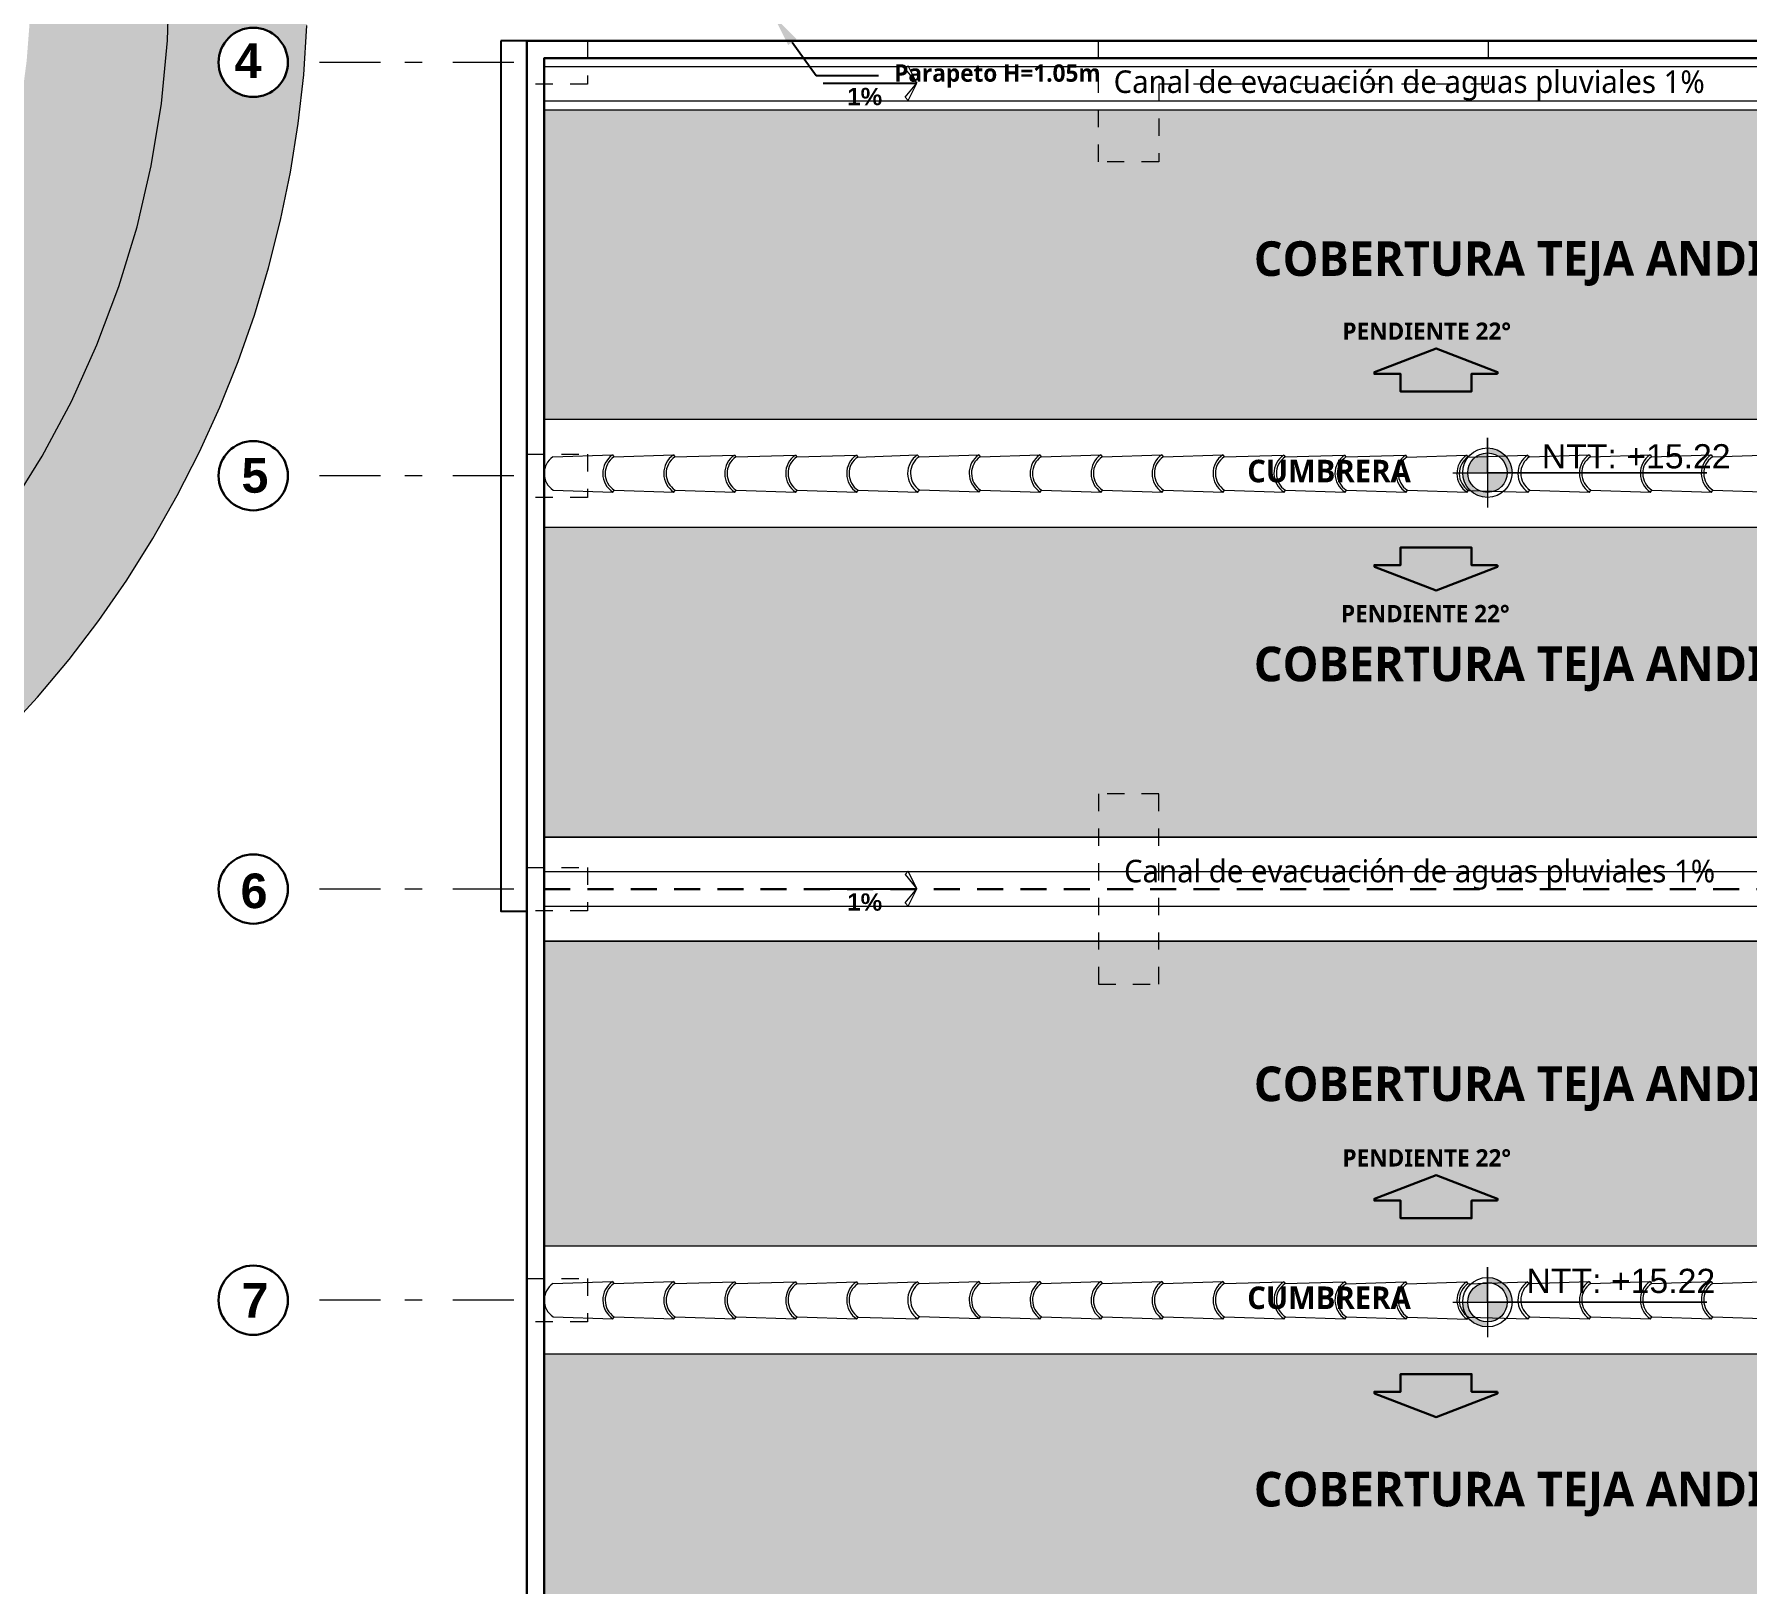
# Model space of a CAD drawing. Header units: metres. Extents: x 27 to 147, y -173 to 8.
# Drawn here: x 114.3 to 124.18, y -112.25 to -103.3 of the extents above; entities that cross this region are included whole.
import ezdxf
from ezdxf import colors
from ezdxf.entities.mleader import LeaderData, LeaderLine
from ezdxf.math import Vec2, Vec3

# ---------------------------------------------------------------- set-up
doc = ezdxf.new("R2010")
doc.units = ezdxf.units.M
for name, pattern in [('DASHED2', [0.375, 0.25, -0.125]), ('Dot & Dashed', [0.670277762413025, 0.352777767181396, -0.176388883590699, 0, -0.14111111164093]), ('HIDDEN2', [0.1875, 0.125, -0.0625]), ('Rayas', [282.22222328186047, 141.11111164093, -141.1111116409305])]:
    doc.linetypes.add(name, pattern=pattern)
for name, color, linetype, lineweight in [('2D Drafting - General_Pen_No__46', 7, 'Continuous', 25), ('canal de evacuacion', 1, 'Continuous', 20), ('Cotas varias El', 253, 'Continuous', 13), ('Estructura CAJON', 7, 'Continuous', 25), ('grafo 2', 31, 'Continuous', 20), ('GRAFO 3', 22, 'Continuous', 30), ('GRAFO 4', 7, 'Continuous', 30), ('GRAFO01', 7, 'Continuous', 0), ('Interior - Furniture _Pen_No__75', 7, 'Continuous', 20), ('letras sr', 7, 'Continuous', 5), ('linea0016', 144, 'HIDDEN2', 9), ('Lineas Referencia', 73, 'Continuous', 13), ('PROYECCION LOSA', 7, 'Rayas', 5), ('TEJAS ANDINA', 253, 'Continuous', 0), ('TEXTO 100', 7, 'Continuous', 20), ('TEXTOS-SUBTITULO', 7, 'Continuous', 30)]:
    doc.layers.add(name, color=color, linetype=linetype, lineweight=lineweight)
for name, color, linetype, lineweight, true_color in [('IFC Layer.Modelo IFC_Pen_No__4', 7, 'Continuous', 20, 0x029e21), ('Interior - Furniture _Pen_No__3', 7, 'Continuous', 18, 0xff6600), ('Mobiliario', 7, 'Continuous', 0, 0x7f7f7f)]:
    doc.layers.add(name, color=color, linetype=linetype, lineweight=lineweight, true_color=true_color)
doc.styles.add('GENERATED_STYLE_1', font='arialbd.ttf')
doc.styles.add('GENERATED_STYLE_2', font='arial.ttf')
doc.styles.add('JOS', font='arial.ttf', dxfattribs={"height": 1})
doc.styles.get("Standard").update_dxf_attribs({"font": 'arial.ttf'})
doc.styles.add('TURBO_BASS', font='swisseb.ttf')

# ---------------------------------------------------------------- blocks, each defined once
blk = doc.blocks.new('A$C295C7585')
at = {"layer": 'Mobiliario', "lineweight": 15}
for p, q in [((1.374978025502969, 3.076203088460716), (1.513853283491699, 3.40416242087349)), ((1.513853283491699, 3.40416242087349), (1.527648820229842, 3.406546360073889)), ((1.556330874160267, 2.995064099900674), (1.716417933508637, 3.313533070731637)), ((1.716417933508637, 3.313533070731637), (1.70900166888714, 3.325407371513847)), ((1.222307230775641, 2.745859816847769), (1.36118248876528, 3.073819149260316)), ((1.36118248876528, 3.073819149260316), (1.374978025502969, 3.076203088460716)), ((1.403660079433394, 2.6647208282875), (1.563747138781764, 2.983189799118463)), ((1.563747138781764, 2.983189799118463), (1.556330874160267, 2.995064099900674)), ((1.069636436049223, 2.415516545234141), (1.208511694038407, 2.743475877646915)), ((1.208511694038407, 2.743475877646915), (1.222307230776096, 2.745859816847542)), ((1.411076344054891, 2.652846527505289), (1.403660079433394, 2.6647208282875)), ((1.250989284706975, 2.334377556673871), (1.411076344054891, 2.652846527505289)), ((0.9169656413223493, 2.085173273620967), (1.055840899311079, 2.413132606033741)), ((1.055840899311079, 2.413132606033741), (1.069636436048768, 2.415516545234595)), ((1.098318489980102, 2.004034285060698), (1.258405549328472, 2.322503255891888)), ((1.258405549328472, 2.322503255891888), (1.25098928470652, 2.334377556674326)), ((0.7650785429282223, 1.751017721853714), (0.9031190902182971, 2.079350511766734)), ((0.9031190902182971, 2.079350511766734), (0.9169656413223493, 2.085173273620967)), ((0.94643139158552, 1.66987873329299), (1.10492039455994, 1.989062689736784)), ((1.10492039455994, 1.989062689736784), (1.098439325062163, 2.004274668164622)), ((0.612407748201349, 1.420674450239858), (0.7512830061905333, 1.748633782652632)), ((0.7512830061905333, 1.748633782652632), (0.7650785429282223, 1.751017721853486)), ((0.7937605968586467, 1.339535461679816), (0.953847656207472, 1.658004432511007)), ((0.953847656207472, 1.658004432511007), (0.94643139158552, 1.66987873329299)), ((0.4597369534749305, 1.090331178626684), (0.5986122114636601, 1.418290511039459)), ((0.5986122114636601, 1.418290511039459), (0.6124077482018038, 1.420674450240085)), ((0.8011768614805987, 1.327661160897833), (0.7937605968591015, 1.339535461679816)), ((0.6410898021322282, 1.009192190066642), (0.8011768614805987, 1.327661160897833)), ((0.3070661587476025, 0.7599879070137376), (0.4459414167367868, 1.087947239426285)), ((0.4459414167367868, 1.087947239426285), (0.4597369534749305, 1.090331178626911)), ((0.4884190074053549, 0.6788489184534683), (0.6485060667537255, 0.997317889284659)), ((0.6485060667537255, 0.997317889284659), (0.6410898021322282, 1.009192190066642)), ((0.1543953640207292, 0.4296446354001091), (0.2932706220099135, 0.757603967813111)), ((0.2932706220099135, 0.757603967813111), (0.3070661587480572, 0.7599879070135103)), ((0.3357482126784817, 0.3485056468398398), (0.4958352720268522, 0.6669746176712579)), ((0.4958352720268522, 0.6669746176712579), (0.4884190074053549, 0.6788489184534683)), ((0.001724569293855893, 0.09930136378693533), (0.1405998272830402, 0.4272606961997099)), ((0.1405998272830402, 0.4272606961997099), (0.1543953640207292, 0.4296446354007912)), ((0.1830774179516084, 0.01816237522666597), (0.3431644773004336, 0.3366313460578567)), ((0.3431644773004336, 0.3366313460578567), (0.3357482126784817, 0.3485056468402945))]:
    blk.add_line(p, q, dxfattribs=at)
for centre, radius, start, end in [((1.64559542193274, 3.42692813519011), 0.1336946849706216, 189.8041789864884, 301.9874291323811), ((1.64559542193274, 3.42692813519011), 0.1196946849706216, 189.8041789864884, 301.9874291323811), ((1.492924627205866, 3.096584863576936), 0.1336946849706216, 189.8041789864884, 301.9874291323811), ((1.492924627205866, 3.096584863576936), 0.1196946849706216, 189.8041789864884, 301.9874291323811), ((1.340253832479448, 2.766241591963535), 0.1336946849706216, 189.8041789864884, 301.9874291323811), ((1.340253832479448, 2.766241591963535), 0.1196946849706216, 189.8041789864884, 301.9874291323811), ((1.187583037752574, 2.435898320350134), 0.1336946849706216, 189.8041789864884, 301.9874291323811), ((1.187583037752574, 2.435898320350134), 0.1196946849706216, 189.8041789864884, 301.9874291323811), ((1.034204698330086, 2.101672659223368), 0.1329726096647947, 189.6640148896703, 302.1275932302208), ((1.034912243024337, 2.105555048736051), 0.1196946849706216, 189.8041789864884, 301.9874291323811), ((0.8830251446311195, 1.77139949696948), 0.1336946849706216, 189.8041789864884, 301.9874291323811), ((0.8830251446311195, 1.77139949696948), 0.1196946849706216, 189.8041789864884, 301.9874291323811), ((0.7303543499047009, 1.441056225356306), 0.1336946849706216, 189.8041789864884, 301.9874291323811), ((0.7303543499047009, 1.441056225356306), 0.1196946849706216, 189.8041789864884, 301.9874291323811), ((0.5776835551778277, 1.110712953743132), 0.1336946849706216, 189.8041789864884, 301.9874291323811), ((0.5776835551778277, 1.110712953743132), 0.1196946849706216, 189.8041789864884, 301.9874291323811), ((0.4250127604509544, 0.7803696821295034), 0.1336946849706216, 189.8041789864884, 301.9874291323811), ((0.4250127604509544, 0.7803696821295034), 0.1196946849706216, 189.8041789864884, 301.9874291323811), ((0.2723419657240811, 0.4500264105163296), 0.1336946849706216, 189.8041789864884, 301.9874291323811), ((0.2723419657240811, 0.4500264105163296), 0.1196946849706216, 189.8041789864884, 301.9874291323811), ((0.1196711709962983, 0.119683138902019), 0.1196946849706216, 189.8041789864884, 301.9874291323811)]:
    blk.add_arc(centre, radius, start, end, dxfattribs=at)
blk = doc.blocks.new('FLECHA')
at = {"layer": 'grafo 2', "ltscale": 0.05}
for p, q in [((674350.4068813783, 8489809.493097022, -2.952000000000225), (674350.3571751671, 8489809.392813733, -2.952000000000225)), ((674350.4068813783, 8489809.493097022, -2.952000000000225), (674350.4259006998, 8489809.474077702, -2.952000000000225)), ((674350.4259006998, 8489809.474077702, -2.952000000000225), (674350.3571751671, 8489809.392813733, -2.952000000000225)), ((674350.4259006998, 8489809.311549768, -2.952000000000225), (674350.3571751671, 8489809.392813733, -2.952000000000225)), ((674350.4068813783, 8489809.292530447, -2.952000000000225), (674350.4259006998, 8489809.311549768, -2.952000000000225))]:
    blk.add_line(p, q, dxfattribs=at)
at = {"layer": 'grafo 2', "lineweight": 25}
blk.add_line((674350.8988359317, 8489809.392813733, -2.952000000000225), (674350.3571751671, 8489809.392813733, -2.952000000000225), dxfattribs=at)
at = {"layer": 'grafo 2'}
blk.add_line((674350.3571751671, 8489809.392813733, -2.952000000000225), (674350.4068813783, 8489809.292530447, -2.952000000000225), dxfattribs=at)

msp = doc.modelspace()

# ---------------------------------------------------------------- hatches: boundary and pattern name
at = {"layer": 'Interior - Furniture _Pen_No__3', "true_color": 0x939598}
h = msp.add_hatch(color=252, dxfattribs=at)
h.dxf.hatch_style = 1
h.paths.add_polyline_path([(122.5939552896742, -105.3595783087328), (122.5939552892987, -105.257178312902), (122.7449952912484, -105.2571783123463), (122.7449952912095, -105.2473513851195), (122.3891552887592, -105.1107572008497), (122.0333152873133, -105.2473513877398), (122.0333152873491, -105.2571783149659), (122.1843552870307, -105.2571783144101), (122.1843552874092, -105.3595783102407)])
h = msp.add_hatch(color=252, dxfattribs=at)
h.dxf.hatch_style = 1
h.paths.add_polyline_path([(122.1843552874092, -106.2595205227314), (122.1843552870307, -106.361920518562), (122.0333152873491, -106.3619205180062), (122.0333152873133, -106.3717474452322), (122.3891552887592, -106.5083416321224), (122.7449952912095, -106.3717474478526), (122.7449952912484, -106.3619205206258), (122.5939552892987, -106.36192052007), (122.5939552896742, -106.2595205242393)])
h = msp.add_hatch(color=252, dxfattribs=at)
h.dxf.hatch_style = 1
h.paths.add_polyline_path([(122.5941153222406, -110.1345786798243), (122.594115321865, -110.0321786839936), (122.7451553238147, -110.0321786834378), (122.7451553237759, -110.022351756211), (122.3893153213256, -109.8857575719413), (122.0334753198796, -110.0223517588314), (122.0334753199154, -110.0321786860574), (122.1845153195971, -110.0321786855016), (122.1845153199756, -110.1345786813322)])
h = msp.add_hatch(color=252, dxfattribs=at)
h.dxf.hatch_style = 1
h.paths.add_polyline_path([(122.1845153199756, -111.0345208938229), (122.1845153195971, -111.1369208896535), (122.0334753199154, -111.1369208890978), (122.0334753198796, -111.1467478163238), (122.3893153213256, -111.2833420032139), (122.7451553237759, -111.1467478189441), (122.7451553238147, -111.1369208917173), (122.594115321865, -111.1369208911616), (122.5941153222406, -111.0345208953308)])
at = {"layer": 'Interior - Furniture _Pen_No__75', "transparency": 33554628}
h = msp.add_hatch(color=152, dxfattribs=at)
h.dxf.hatch_style = 1
h.set_gradient(color1=(147, 149, 152), color2=(99, 100, 102), rotation=95, name='INVHEMISPHERICAL')
edge = h.paths.add_edge_path()
edge.add_line((117.1394482789503, -96.75784567810364), (115.6105502796559, -96.75784567810364))
edge.add_arc((115.4460872528624, -96.87165214900027), 0.2000000000000051, 0, 34.68277641958173, ccw=False)
edge.add_arc((115.4460872528624, -96.87165214900027), 0.2000000000000028, -180, 0, ccw=False)
edge.add_arc((115.4460872528624, -96.87165214900027), 0.2000000000000028, 145.3172235804184, 180, ccw=False)
edge.add_line((115.281624226069, -96.75784567810364), (103.2204503713274, -96.75784567810365))
edge.add_line((103.2204503713274, -96.75784567810365), (103.2204503713274, -102.9620866002686))
edge.add_line((103.2204503713274, -102.9620866002686), (103.2268220754289, -103.2459896199829))
edge.add_line((103.2268220754289, -103.2459896199829), (103.2459255605364, -103.5293211629516))
edge.add_line((103.2459255605364, -103.5293211629516), (103.2777212941789, -103.8115097524292))
edge.add_line((103.2777212941789, -103.8115097524292), (103.322144164052, -104.0919885625488))
edge.add_line((103.322144164052, -104.0919885625488), (103.3791058034563, -104.3701913488037))
edge.add_line((103.3791058034563, -104.3701913488037), (103.4484922658586, -104.6455582616455))
edge.add_line((103.4484922658586, -104.6455582616455), (103.5301640248918, -104.9175352651245))
edge.add_line((103.5301640248918, -104.9175352651245), (103.6239536489153, -105.1855741368897))
edge.add_line((103.6239536489153, -105.1855741368897), (103.7296774282121, -105.4491347936279))
edge.add_line((103.7296774282121, -105.4491347936279), (103.8471167714738, -105.7076876165039))
edge.add_line((103.8471167714738, -105.7076876165039), (103.9760391347551, -105.9607105443604))
edge.add_line((103.9760391347551, -105.9607105443604), (104.1161817433977, -106.2076954686768))
edge.add_line((104.1161817433977, -106.2076954686768), (104.2672655446672, -106.4481435826904))
edge.add_line((104.2672655446672, -106.4481435826904), (104.4289835805559, -106.6815711949951))
edge.add_line((104.4289835805559, -106.6815711949951), (104.6010126149797, -106.9075085668213))
edge.add_line((104.6010126149797, -106.9075085668213), (104.7830061574602, -107.1254999120361))
edge.add_line((104.7830061574602, -107.1254999120361), (104.9745944631242, -107.3351068853028))
edge.add_line((104.9745944631242, -107.3351068853028), (105.1753961599016, -107.5359074193603))
edge.add_line((105.1753961599016, -107.5359074193603), (105.3850019704485, -107.7274968877441))
edge.add_line((105.3850019704485, -107.7274968877441), (105.6029933156633, -107.9094892675049))
edge.add_line((105.6029933156633, -107.9094892675049), (105.8289306874895, -108.0815183019287))
edge.add_line((105.8289306874895, -108.0815183019287), (106.0623582997942, -108.2432375005371))
edge.add_line((106.0623582997942, -108.2432375005371), (106.3028064138078, -108.3943213018066))
edge.add_line((106.3028064138078, -108.3943213018066), (106.5497913381242, -108.534465073169))
edge.add_line((106.5497913381242, -108.534465073169), (106.8028154287004, -108.6633862737305))
edge.add_line((106.8028154287004, -108.6633862737305), (107.0613670888567, -108.7808267797119))
edge.add_line((107.0613670888567, -108.7808267797119), (107.324927745595, -108.8865482335693))
edge.add_line((107.324927745595, -108.8865482335693), (107.5929671987199, -108.9803390203125))
edge.add_line((107.5929671987199, -108.9803390203125), (107.8649436208391, -109.062009616626))
edge.add_line((107.8649436208391, -109.062009616626), (108.1403105336809, -109.1313960790283))
edge.add_line((108.1403105336809, -109.1313960790283), (108.4185144826555, -109.1883588811524))
edge.add_line((108.4185144826555, -109.1883588811524), (108.6989927114153, -109.2327817510254))
edge.add_line((108.6989927114153, -109.2327817510254), (108.9811824636125, -109.264577484668))
edge.add_line((108.9811824636125, -109.264577484668), (109.2645140065813, -109.2836798070557))
edge.add_line((109.2645140065813, -109.2836798070557), (109.548415282216, -109.2900515111572))
edge.add_line((109.548415282216, -109.2900515111572), (109.8323188832902, -109.2836798070557))
edge.add_line((109.8323188832902, -109.2836798070557), (110.115650426259, -109.264577484668))
edge.add_line((110.115650426259, -109.264577484668), (110.3978401784563, -109.2327817510254))
edge.add_line((110.3978401784563, -109.2327817510254), (110.678318407216, -109.1883588811523))
edge.add_line((110.678318407216, -109.1883588811523), (110.9565200307512, -109.1313960790283))
edge.add_line((110.9565200307512, -109.1313960790283), (111.2318892690325, -109.062009616626))
edge.add_line((111.2318892690325, -109.062009616626), (111.5038656911516, -108.9803390203125))
edge.add_line((111.5038656911516, -108.9803390203125), (111.7719028188371, -108.8865482335694))
edge.add_line((111.7719028188371, -108.8865482335694), (112.0354658010149, -108.7808267797119))
edge.add_line((112.0354658010149, -108.7808267797119), (112.2940174611712, -108.6633862737305))
edge.add_line((112.2940174611712, -108.6633862737305), (112.5470415517473, -108.5344650731689))
edge.add_line((112.5470415517473, -108.5344650731689), (112.7940241506243, -108.3943213018067))
edge.add_line((112.7940241506243, -108.3943213018067), (113.0344722646379, -108.2432375005371))
edge.add_line((113.0344722646379, -108.2432375005371), (113.2678998769426, -108.0815183019287))
edge.add_line((113.2678998769426, -108.0815183019287), (113.4938372487688, -107.9094892675049))
edge.add_line((113.4938372487688, -107.9094892675049), (113.7118285939836, -107.7274968877442))
edge.add_line((113.7118285939836, -107.7274968877442), (113.9214367299699, -107.5359074193603))
edge.add_line((113.9214367299699, -107.5359074193603), (114.1222361013078, -107.3351068853027))
edge.add_line((114.1222361013078, -107.3351068853027), (114.3138267324113, -107.1254999120362))
edge.add_line((114.3138267324113, -107.1254999120362), (114.4958179494524, -106.9075085668213))
edge.add_line((114.4958179494524, -106.9075085668213), (114.6678469838762, -106.6815711949951))
edge.add_line((114.6678469838762, -106.6815711949951), (114.8295673452043, -106.4481435826904))
edge.add_line((114.8295673452043, -106.4481435826904), (114.9806511464739, -106.2076954686767))
edge.add_line((114.9806511464739, -106.2076954686767), (115.1207937551164, -105.9607105443604))
edge.add_line((115.1207937551164, -105.9607105443604), (115.2497161183977, -105.7076876165039))
edge.add_line((115.2497161183977, -105.7076876165039), (115.3671554616594, -105.4491347936279))
edge.add_line((115.3671554616594, -105.4491347936279), (115.4728792409563, -105.1855741368897))
edge.add_line((115.4728792409563, -105.1855741368897), (115.5666688649797, -104.9175352651245))
edge.add_line((115.5666688649797, -104.9175352651245), (115.6483406240129, -104.6455582616455))
edge.add_line((115.6483406240129, -104.6455582616455), (115.7177270864153, -104.3701913488037))
edge.add_line((115.7177270864153, -104.3701913488037), (115.7746887258196, -104.0919885625489))
edge.add_line((115.7746887258196, -104.0919885625489), (115.8191115956926, -103.8115097524292))
edge.add_line((115.8191115956926, -103.8115097524292), (115.8509073293352, -103.5293211629517))
edge.add_line((115.8509073293352, -103.5293211629517), (115.8557058683752, -103.4581520824126))
edge.add_line((115.8557058683752, -103.4581520824126), (115.7595330576667, -103.4581520824126))
edge.add_arc((115.5595330576667, -103.4581520824126), 0.2000000000000028, -180, 0, ccw=False)
edge.add_arc((115.5595330576667, -103.4581520824126), 0.2000000000000028, 0, 180, ccw=False)
edge.add_line((115.7595330576667, -103.4581520824126), (115.8557058683752, -103.4581520824126))
edge.add_line((115.8557058683752, -103.4581520824126), (115.8700108144426, -103.2459896199828))
edge.add_line((115.8700108144426, -103.2459896199828), (115.8763825185442, -102.9620866002686))
edge.add_line((115.8763825185442, -102.9620866002686), (115.8763825185442, -98.55784583717652))
edge.add_line((115.8763825185442, -98.55784583717652), (117.1394482789503, -98.55784583717652))
edge.add_line((117.1394482789503, -98.55784583717652), (117.1394482789503, -96.75784567810364))
h.paths.add_polyline_path([(108.6984160024309, -98.2578458348877), (108.6984160024309, -97.87784577385254), (108.8984154225969, -97.87784577385254), (108.8984154225969, -98.2578458348877), (110.1984151418352, -98.2578458348877), (110.1984151418352, -97.87784577385254), (110.3984168874407, -97.87784577385254), (110.3984168874407, -98.2578458348877), (114.2763825063371, -98.2578458348877), (114.2763825063371, -102.9620866002685), (114.2701131215715, -103.2054763951904), (114.2513235707903, -103.4482202993042), (114.2200626882219, -103.6896759099609), (114.1764118642473, -103.9292014058716), (114.1204896962786, -104.1661625234253), (114.0524426870012, -104.3999308126099), (113.9724522206926, -104.6298859624512), (113.880729912343, -104.8554187078125), (113.777519933095, -105.0759302480347), (113.6630943593645, -105.2908363164551), (113.53775782372, -105.4995677617676), (113.4018428640032, -105.7015693853027), (113.2557075978899, -105.8963063359864), (113.0997426992082, -106.0832623662598), (112.9343597707414, -106.2619421575195), (112.7599959951066, -106.4318713201172), (112.577118785634, -106.5925987187988), (112.3862095082903, -106.7436987981445), (112.1877727834367, -106.8847704198486), (111.9823388112688, -107.0154403508789), (111.770449419179, -107.1353609380371), (111.5526696889543, -107.2442159215576), (111.3295716787004, -107.3417146215088), (111.1017530263567, -107.4275989141113), (110.869813695302, -107.5016420690186), (110.6343722524309, -107.563646423877), (110.3960495900774, -107.6134491979248), (110.1554782277727, -107.6509166783936), (109.9132999868059, -107.6759511968262), (109.6701520375871, -107.6884841527588), (109.4266808522844, -107.6884841527588), (109.1835329030657, -107.6759511968262), (108.9413523366594, -107.6509166783936), (108.7007832997941, -107.6134491979248), (108.4624606374407, -107.563646423877), (108.2270168691301, -107.5016420690186), (107.9950798635149, -107.4275989141113), (107.7672588857317, -107.3417146215088), (107.5441632009172, -107.2442159215576), (107.3263834706926, -107.1353609380371), (107.1144940786028, -107.0154403508789), (106.9090601064348, -106.8847704198486), (106.7106233815813, -106.7436987981445), (106.5197141042375, -106.5925987187988), (106.3368345693254, -106.4318713201172), (106.1624731191301, -106.2619421575195), (105.9970901906633, -106.0832623662598), (105.8411252919817, -105.8963063359863), (105.6949900258684, -105.7015693853027), (105.5590750661516, -105.4995677617676), (105.4337385305071, -105.2908363164551), (105.3193129567766, -105.0759302480347), (105.2161006520891, -104.8554187078125), (105.1243783437395, -104.6298859624512), (105.0443902028703, -104.3999308126099), (104.976343193593, -104.1661625234253), (104.9204210256243, -103.9292014058716), (104.8767702016496, -103.6896759099609), (104.8455093190813, -103.4482202993042), (104.8267197683, -103.2054763951904), (104.8204503835344, -102.9620866002686), (104.8204503835344, -98.2578458348877)], flags=16)
h.paths.add_polyline_path([(106.5508331842721, -101.4940980807878), (106.651116469875, -101.543804291985), (106.6320971492678, -101.5628236135235), (106.5508331842721, -101.4940980807878), (106.469569215551, -101.5628236135235), (106.4505498949438, -101.543804291985)], flags=0)
h.paths.add_polyline_path([(103.9625918809325, -101.543804291985), (103.9435725603253, -101.5628236135235), (103.8623085953295, -101.4940980807878), (103.7810446266085, -101.5628236135235), (103.7620253060013, -101.543804291985), (103.8623085953295, -101.4940980807878)], flags=16)
h.paths.add_polyline_path([(106.6821203895276, -102.22605622494), (107.0382855018468, -102.3618004376635), (107.0383089640649, -102.3716273368811), (106.8872693948754, -102.3719879514736), (106.8875138793338, -102.4743876554452), (106.4779150445052, -102.4753655933303), (106.4776705600438, -102.3729658893587), (106.3266309885863, -102.3733265039568), (106.3266075263712, -102.3634996047385)], flags=0)
h.paths.add_polyline_path([(109.3294718153775, -101.543804291985), (109.4297551047057, -101.4940980807878), (109.5300383903086, -101.543804291985), (109.5110190697014, -101.5628236135235), (109.4297551047057, -101.4940980807878), (109.3484911359847, -101.5628236135235)], flags=0)
h.paths.add_polyline_path([(104.3497609130184, -102.3618004376635), (104.3497843752365, -102.3716273368811), (104.1987448060469, -102.3719879514736), (104.1989892905053, -102.4743876554452), (103.7893904556768, -102.4753655933303), (103.7891459712153, -102.3729658893587), (103.6381063997578, -102.3733265039568), (103.6380829375427, -102.3634996047385), (103.9935958006991, -102.22605622494)], flags=16)
h.paths.add_polyline_path([(109.2055294467607, -102.3634996047385), (109.5610423099171, -102.22605622494), (109.9172074222363, -102.3618004376635), (109.9172308844545, -102.3716273368811), (109.7661913152649, -102.3719879514736), (109.7664357997233, -102.4743876554452), (109.3568369648947, -102.4753655933303), (109.3565924804333, -102.3729658893587), (109.2055529089758, -102.3733265039568)], flags=0)
h.paths.add_polyline_path([(112.2749589104205, -101.543804291985), (112.3752421997488, -101.4940980807878), (112.4755254853517, -101.543804291985), (112.4565061647445, -101.5628236135235), (112.3752421997488, -101.4940980807878), (112.2939782310277, -101.5628236135235)], flags=0)
h.paths.add_polyline_path([(112.1510165426751, -102.3634996047385), (112.5065294058315, -102.22605622494), (112.8626945181507, -102.3618004376635), (112.8627179803688, -102.3716273368811), (112.7116784111793, -102.3719879514736), (112.7119228956377, -102.4743876554452), (112.3023240608091, -102.4753655933303), (112.3020795763477, -102.3729658893587), (112.1510400048901, -102.3733265039568)], flags=0)
edge = h.paths.add_edge_path(flags=16)
edge.add_arc((114.9748610967171, -97.66009270086926), 0.1587159278333843, 0, 360)
edge = h.paths.add_edge_path(flags=16)
edge.add_arc((114.9748610967171, -97.66009270086926), 0.1264503378603621, 0, 360)
h.paths.add_polyline_path([(114.9439985044301, -101.543804291985), (115.0442817937583, -101.4940980807878), (115.1445650793612, -101.543804291985), (115.125545758754, -101.5628236135235), (115.0442817937583, -101.4940980807878), (114.9630178250372, -101.5628236135235)], flags=16)
h.paths.add_polyline_path([(114.8200561364824, -102.3634996047385), (115.1755689996388, -102.22605622494), (115.531734111958, -102.3618004376635), (115.5317575741761, -102.3716273368811), (115.3807180049866, -102.3719879514736), (115.380962489445, -102.4743876554452), (114.9713636546164, -102.4753655933303), (114.971119170155, -102.3729658893587), (114.8200795986975, -102.3733265039568)], flags=16)
h.paths.add_polyline_path([(115.1402387804541, -101.5210058371061), (115.1402387804541, -101.8933309399867), (115.454127669343, -101.8933309399867), (115.454127669343, -101.5210058371061)], flags=16)
h.paths.add_polyline_path([(103.9582655815145, -101.5210058371061), (103.9582655815145, -101.8933309399867), (104.2721544704033, -101.8933309399867), (104.2721544704033, -101.5210058371061)], flags=16)
h.paths.add_polyline_path([(115.1940322860047, -97.65561314332697), (116.3558821318435, -97.65561314316213), (116.3558821318131, -97.44143014180025), (115.1940322859743, -97.4414301419651)], flags=16)
h.paths.add_polyline_path([(112.4726395158649, -101.5210058371061), (112.4726395158649, -102.1793391704394), (112.7865284047538, -102.1793391704394), (112.7865284047538, -101.5210058371061)], flags=0)
h.paths.add_polyline_path([(106.648230499561, -101.5210058371061), (106.648230499561, -102.1793391704394), (106.9621193884499, -102.1793391704394), (106.9621193884499, -101.5210058371061)], flags=0)
h.paths.add_polyline_path([(109.5271524199506, -101.5210058371061), (109.5271524199506, -102.1793391704394), (109.8410413088394, -102.1793391704394), (109.8410413088394, -101.5210058371061)], flags=0)
at = {"layer": 'TEJAS ANDINA'}
h = msp.add_hatch(dxfattribs=at)
h.set_pattern_fill('SPANTIL1', color=256, scale=0.2, angle=180, style=2, pattern_type=2)
h.set_pattern_definition([(94.9696999999998, (223.2345399171161, -42.26843828286026), (0.1999982614014093, -2.400000210303527), [0.1846944, -4.432664199999999]), (360, (223.2185399171161, -42.08443828286026), (0.2000000000000001, 0.1999999999999999), [0.016, -0.184]), (180, (223.418539917116, -42.06843828286027), (-0.2000000000000001, -0.2), [0.05600000000000001, -0.144]), (270, (223.3625399171161, -42.06843828286027), (0.1999999999999999, -0.2000000000000001), [0.02, -0.18]), (90, (223.2345399171161, -42.08843828286025), (-0.1999999999999999, 0.2000000000000001), [0.02, -0.18]), (180, (223.2345399171161, -42.06843828286027), (-0.2000000000000001, -0.2), [0.016, -0.184]), (180, (223.418539917116, -42.08443828286026), (-0.2000000000000001, -0.2), [0.04000000000000001, -0.16]), (265.0303, (223.3785399171161, -42.08443828286026), (-0.1999982614014128, -2.400000210303527), [0.1846944, -4.4326642]), (232.6961, (223.3785399171161, -42.09443828286028), (2.599997177976598, 3.400002148337722), [0.0528016, -5.227349999999999]), (198.4349, (223.346539917116, -42.13643828286025), (-0.4000000869185923, -0.1999996806445414), [0.0505963999999999, -0.5818589999999981]), (161.5651, (223.298539917116, -42.15243828286027), (0.4000000869185921, -0.1999996806445419), [0.05059639999999989, -0.581858999999998]), (127.3039, (223.250539917116, -42.13643828286025), (-2.599997177976598, 3.400002148337724), [0.0528016, -5.22735]), (200.2249, (223.3365399171161, -42.12243828286027), (2.199999452866844, 0.8000016671195539), [0.04049700000000001, -4.0091944]), (159.7751, (223.298539917116, -42.13643828286025), (-2.199999452866844, 0.800001667119556), [0.040497, -4.009194399999999]), (127.4053999999999, (223.2605399171161, -42.12243828286027), (-2.000001990523009, 2.59999849299601), [0.0428018, -4.237385]), (232.5946, (223.3625399171161, -42.08843828286025), (2.000001990523011, 2.599998492996008), [0.0428018, -4.237385])])
h.paths.add_polyline_path([(127.5395326688742, -105.5208306399404), (127.5395326688742, -103.7331516920576), (117.2395772203731, -103.7331516920576), (117.2395772203731, -105.5208306399404)])
h = msp.add_hatch(dxfattribs=at)
h.set_pattern_fill('SPANTIL1', color=256, scale=0.2, angle=-1.272221872585407e-14, style=2, pattern_type=2)
h.set_pattern_definition([(274.9697, (223.6025399171161, -41.86843828286028), (-0.1999982614014096, 2.400000210303527), [0.1846944, -4.4326642]), (180, (223.6185399171161, -42.05243828286028), (-0.2000000000000001, -0.2), [0.016, -0.184]), (360, (223.418539917116, -42.06843828286027), (0.2, 0.2), [0.05600000000000001, -0.144]), (90, (223.4745399171161, -42.06843828286027), (-0.2, 0.2), [0.02, -0.18]), (270, (223.6025399171161, -42.04843828286029), (0.1999999999999999, -0.2000000000000001), [0.02, -0.18]), (360, (223.6025399171161, -42.06843828286027), (0.2, 0.2), [0.016, -0.184]), (360, (223.418539917116, -42.05243828286028), (0.2, 0.2), [0.04000000000000001, -0.16]), (85.03029999999998, (223.4585399171161, -42.05243828286028), (0.1999982614014125, 2.400000210303527), [0.1846943999999999, -4.432664199999996]), (52.69609999999999, (223.4585399171161, -42.04243828286026), (-2.599997177976598, -3.400002148337723), [0.0528016, -5.22735]), (18.43489999999995, (223.4905399171161, -42.00043828286029), (0.4000000869185923, 0.1999996806445415), [0.05059639999999999, -0.5818589999999996]), (341.5651, (223.5385399171161, -41.98443828286027), (-0.4000000869185922, 0.1999996806445419), [0.05059640000000001, -0.5818589999999999]), (307.3039000000001, (223.5865399171161, -42.00043828286029), (2.599997177976598, -3.400002148337723), [0.0528016, -5.22735]), (20.22489999999998, (223.500539917116, -42.01443828286027), (-2.199999452866844, -0.8000016671195542), [0.04049699999999992, -4.009194399999989]), (339.7751, (223.5385399171161, -42.00043828286029), (2.199999452866844, -0.8000016671195557), [0.04049699999999996, -4.009194399999995]), (307.4053999999999, (223.5765399171161, -42.01443828286027), (2.00000199052301, -2.59999849299601), [0.04280179999999992, -4.237384999999989]), (52.59459999999999, (223.4745399171161, -42.04843828286029), (-2.000001990523011, -2.599998492996009), [0.0428018, -4.237385])])
h.paths.add_polyline_path([(117.2395772203731, -106.1442928372967), (117.2395772203731, -107.9331511198055), (127.5395326688742, -107.9331511198055), (127.5395326688742, -106.1442928372967)])
h = msp.add_hatch(dxfattribs=at)
h.set_pattern_fill('SPANTIL1', color=256, scale=0.2, angle=180, style=2, pattern_type=2)
h.set_pattern_definition([(94.9696999999998, (232.3793707076409, -46.80110244884516), (0.1999982614014093, -2.400000210303527), [0.1846944, -4.432664199999999]), (360, (232.3633707076409, -46.61710244884516), (0.2000000000000001, 0.1999999999999999), [0.016, -0.184]), (180, (232.5633707076408, -46.60110244884517), (-0.2000000000000001, -0.2), [0.05600000000000001, -0.144]), (270, (232.5073707076409, -46.60110244884517), (0.1999999999999999, -0.2000000000000001), [0.02, -0.18]), (90, (232.3793707076409, -46.62110244884515), (-0.1999999999999999, 0.2000000000000001), [0.02, -0.18]), (180, (232.3793707076409, -46.60110244884517), (-0.2000000000000001, -0.2), [0.016, -0.184]), (180, (232.5633707076408, -46.61710244884516), (-0.2000000000000001, -0.2), [0.04000000000000001, -0.16]), (265.0303, (232.5233707076409, -46.61710244884516), (-0.1999982614014128, -2.400000210303527), [0.1846944, -4.4326642]), (232.6961, (232.5233707076409, -46.62710244884518), (2.599997177976598, 3.400002148337722), [0.0528016, -5.227349999999999]), (198.4349, (232.4913707076408, -46.66910244884515), (-0.4000000869185923, -0.1999996806445414), [0.0505963999999999, -0.5818589999999981]), (161.5651, (232.4433707076408, -46.68510244884517), (0.4000000869185921, -0.1999996806445419), [0.05059639999999989, -0.581858999999998]), (127.3039, (232.3953707076408, -46.66910244884515), (-2.599997177976598, 3.400002148337724), [0.0528016, -5.22735]), (200.2249, (232.4813707076408, -46.65510244884517), (2.199999452866844, 0.8000016671195539), [0.04049700000000001, -4.0091944]), (159.7751, (232.4433707076408, -46.66910244884515), (-2.199999452866844, 0.800001667119556), [0.040497, -4.009194399999999]), (127.4053999999999, (232.4053707076409, -46.65510244884517), (-2.000001990523009, 2.59999849299601), [0.0428018, -4.237385]), (232.5946, (232.5073707076409, -46.62110244884515), (2.000001990523011, 2.599998492996008), [0.0428018, -4.237385])])
h.paths.add_polyline_path([(127.5395188327731, -110.2958310110319), (127.5395188327731, -108.5331511198055), (117.2395772203731, -108.5331511198055), (117.2395772203731, -110.2958310110319)])
h = msp.add_hatch(dxfattribs=at)
h.set_pattern_fill('SPANTIL1', color=256, scale=0.2, angle=-1.272221872585407e-14, style=2, pattern_type=2)
h.set_pattern_definition([(274.9697, (232.7473707076409, -46.40110244884518), (-0.1999982614014096, 2.400000210303527), [0.1846944, -4.4326642]), (180, (232.7633707076409, -46.58510244884518), (-0.2000000000000001, -0.2), [0.016, -0.184]), (360, (232.5633707076408, -46.60110244884517), (0.2, 0.2), [0.05600000000000001, -0.144]), (90, (232.6193707076409, -46.60110244884517), (-0.2, 0.2), [0.02, -0.18]), (270, (232.7473707076409, -46.58110244884519), (0.1999999999999999, -0.2000000000000001), [0.02, -0.18]), (360, (232.7473707076409, -46.60110244884517), (0.2, 0.2), [0.016, -0.184]), (360, (232.5633707076408, -46.58510244884518), (0.2, 0.2), [0.04000000000000001, -0.16]), (85.03029999999998, (232.6033707076409, -46.58510244884518), (0.1999982614014125, 2.400000210303527), [0.1846943999999999, -4.432664199999996]), (52.69609999999999, (232.6033707076409, -46.57510244884516), (-2.599997177976598, -3.400002148337723), [0.0528016, -5.22735]), (18.43489999999995, (232.6353707076408, -46.53310244884518), (0.4000000869185923, 0.1999996806445415), [0.05059639999999999, -0.5818589999999996]), (341.5651, (232.6833707076408, -46.51710244884516), (-0.4000000869185922, 0.1999996806445419), [0.05059640000000001, -0.5818589999999999]), (307.3039000000001, (232.7313707076408, -46.53310244884518), (2.599997177976598, -3.400002148337723), [0.0528016, -5.22735]), (20.22489999999998, (232.6453707076408, -46.54710244884517), (-2.199999452866844, -0.8000016671195542), [0.04049699999999992, -4.009194399999989]), (339.7751, (232.6833707076408, -46.53310244884518), (2.199999452866844, -0.8000016671195557), [0.04049699999999996, -4.009194399999995]), (307.4053999999999, (232.7213707076409, -46.54710244884517), (2.00000199052301, -2.59999849299601), [0.04280179999999992, -4.237384999999989]), (52.59459999999999, (232.6193707076409, -46.58110244884519), (-2.000001990523011, -2.599998492996009), [0.0428018, -4.237385])])
h.paths.add_polyline_path([(127.5395188327731, -112.6831524342407), (127.5395188327731, -110.9192932083882), (117.2395772203731, -110.9192932083882), (117.2395772203731, -112.6831524342407)])
at = {"layer": 'TEXTO 100', "ltscale": 1.3}
h = msp.add_hatch(color=256, dxfattribs=at)
edge = h.paths.add_edge_path()
edge.add_line((122.7998910887665, -105.8280415089393), (122.6860857847372, -105.8280415071429))
edge.add_line((122.6860857847372, -105.8280415071429), (122.6860857847372, -105.9418468109474))
edge.add_arc((122.6860857857481, -105.8280415071429), 0.1138053038046205, 269.9999994913017, 359.9999990956475)
edge = h.paths.add_edge_path()
edge.add_arc((122.6860857855233, -105.8280415089393), 0.1138053056009154, 90.00000039565423, 180)
edge.add_line((122.5722804807085, -105.8280415089393), (122.6860857847378, -105.8280415071429))
edge.add_line((122.6860857847372, -105.8280415071429), (122.6860857847372, -105.7142362033384))
edge = h.paths.add_edge_path()
edge.add_line((122.6860857847372, -105.6851971741524), (122.6860857847372, -105.7142362033384))
edge.add_arc((122.6860857839516, -105.8280415089393), 0.1138053056009154, 0, 89.99999960434582, ccw=False)
edge.add_line((122.7998910887665, -105.8280415089393), (122.8289301197489, -105.8280415071429))
edge.add_arc((122.6860857857481, -105.8280415071429), 0.1428443340010337, -1.272221872585407e-14, 90.00000040528428)
for points in [[(122.5722804806629, -105.8280415071429), (122.5432414496871, -105.8280415071429, 0.4163528812831421), (122.6871283338833, -105.9708820376207), (122.6871283338833, -105.941842035818, -0.4168992925091289)], [(122.5722804806629, -110.6194424127741), (122.5432414496871, -110.6194424127741, 0.4163528812831421), (122.6871283338833, -110.7622829432519), (122.6871283338833, -110.7332429414492, -0.4168992925091289)]]:
    msp.add_hatch(color=256, dxfattribs=at).paths.add_polyline_path(points)
h = msp.add_hatch(color=256, dxfattribs=at)
edge = h.paths.add_edge_path()
edge.add_line((122.7998910887665, -110.6194424145706), (122.6860857847372, -110.6194424127741))
edge.add_line((122.6860857847372, -110.6194424127741), (122.6860857847372, -110.7332477165786))
edge.add_arc((122.6860857857481, -110.6194424127741), 0.1138053038046205, 269.9999994913017, 359.9999990956475)
edge = h.paths.add_edge_path()
edge.add_arc((122.6860857855233, -110.6194424145706), 0.1138053056009154, 90.00000039565423, 180)
edge.add_line((122.5722804807085, -110.6194424145706), (122.6860857847378, -110.6194424127741))
edge.add_line((122.6860857847372, -110.6194424127741), (122.6860857847372, -110.5056371089697))
edge = h.paths.add_edge_path()
edge.add_line((122.6860857847372, -110.4765980797837), (122.6860857847372, -110.5056371089697))
edge.add_arc((122.6860857839516, -110.6194424145706), 0.1138053056009154, 0, 89.99999960434582, ccw=False)
edge.add_line((122.7998910887665, -110.6194424145706), (122.8289301197489, -110.6194424127741))
edge.add_arc((122.6860857857481, -110.6194424127741), 0.1428443340010337, -1.272221872585407e-14, 90.00000040528428)

# ---------------------------------------------------------------- linework, layer by layer
at = {"layer": 'canal de evacuacion'}
for p, q in [((127.7692299187343, -103.4831532983641), (117.2395772203731, -103.4831532983638)), ((127.7692299187343, -103.6831532983641), (117.2395772203731, -103.6831532983639)), ((127.769037165174, -108.1331526861222), (117.2394649486753, -108.133152686122)), ((127.769037165174, -108.3331526861223), (117.2394649486753, -108.3331526861218))]:
    msp.add_line(p, q, dxfattribs=at)
at = {"layer": 'Cotas varias El', "linetype": 'Dot & Dashed'}
for p, q in [((117.0644764464098, -103.4581520824126), (115.7595330576668, -103.4581520824126)), ((117.0644757070064, -105.845621642044), (115.7595323182634, -105.845621642044)), ((117.0644764464097, -108.2331513453736), (115.7595330576667, -108.2331513453736)), ((117.064476446488, -110.6081522125459), (115.759533057745, -110.6081522125459))]:
    msp.add_line(p, q, dxfattribs=at)
at = {"layer": 'Cotas varias El'}
for p, q in [((117.2395772203731, -103.4331516920576), (117.2395772203731, -103.7331516920576)), ((117.2395772203731, -103.7331516920576), (130.3325182389052, -103.7331516920576)), ((127.5395186028265, -105.5208306399404), (117.2394171878067, -105.5208306399404)), ((127.5395186028265, -106.1442928372967), (117.2394171878067, -106.1442928372967)), ((117.2395772203731, -107.9331511198055), (127.5395326688742, -107.9331511198055)), ((117.2395772203731, -108.5331511198055), (127.5395326688742, -108.5331511198055)), ((127.539678635393, -110.2958310110319), (117.2395772203731, -110.2958310110319)), ((127.5395186028265, -110.9192932083882), (117.2394171878067, -110.9192932083882))]:
    msp.add_line(p, q, dxfattribs=at)
msp.add_lwpolyline([(117.4893756038892, -103.3331529284159), (120.4393763702888, -103.3331524160953)], dxfattribs=at)
at = {"layer": 'Estructura CAJON'}
msp.add_lwpolyline([(116.9895250604915, -103.3331522669559), (116.9895250604915, -108.3611215666027), (117.1394764449374, -108.3611215666027), (117.1394764449374, -103.3331522669559)], close=True, dxfattribs=at)
at = {"layer": 'GRAFO 3', "linetype": 'Continuous'}
for centre in [(115.5595330576667, -103.4581520824126), (115.5595330576667, -105.845621642044), (115.5595330576667, -108.2331514149022), (115.5595330576667, -110.6081522125459)]:
    msp.add_circle(centre, 0.2, dxfattribs=at)
at = {"layer": 'GRAFO 4', "linetype": 'Continuous'}
for points in [[(128.7395326032315, -103.3331521447292), (128.7395326032315, -132.1331529148812), (117.1395772203731, -132.1331524582734), (117.1395772203731, -103.3331516881213)], [(128.6395326032316, -103.4331521407929), (128.6395326032316, -132.033152910945), (117.2395772203731, -132.0331524622097), (117.2395772203731, -103.4331516920576)]]:
    msp.add_lwpolyline(points, close=True, dxfattribs=at)
at = {"layer": 'GRAFO 4', "linetype": 'Continuous', "flags": 128}
for points in [[(122.7449952912484, -105.2571783123463), (122.7449952912095, -105.2473513851195), (122.3891552887592, -105.1107572008497), (122.0333152873133, -105.2473513877398), (122.0333152873491, -105.2571783149659), (122.1843552870307, -105.2571783144101), (122.1843552874092, -105.3595783102407), (122.5939552896742, -105.3595783087328), (122.5939552892987, -105.257178312902)], [(122.7449952912484, -106.3619205206258), (122.7449952912095, -106.3717474478526), (122.3891552887592, -106.5083416321224), (122.0333152873133, -106.3717474452322), (122.0333152873491, -106.3619205180062), (122.1843552870307, -106.361920518562), (122.1843552874092, -106.2595205227314), (122.5939552896742, -106.2595205242393), (122.5939552892987, -106.36192052007)], [(122.7451553238147, -110.0321786834378), (122.7451553237759, -110.022351756211), (122.3893153213256, -109.8857575719413), (122.0334753198796, -110.0223517588314), (122.0334753199154, -110.0321786860574), (122.1845153195971, -110.0321786855016), (122.1845153199756, -110.1345786813322), (122.5941153222406, -110.1345786798243), (122.594115321865, -110.0321786839936)], [(122.7451553238147, -111.1369208917173), (122.7451553237759, -111.1467478189441), (122.3893153213256, -111.2833420032139), (122.0334753198796, -111.1467478163238), (122.0334753199154, -111.1369208890978), (122.1845153195971, -111.1369208896535), (122.1845153199756, -111.0345208938229), (122.5941153222406, -111.0345208953308), (122.594115321865, -111.1369208911616)]]:
    msp.add_lwpolyline(points, close=True, dxfattribs=at)
at = {"layer": 'GRAFO01', "color": 251, "linetype": 'DASHED2', "lineweight": 9, "ltscale": 0.2}
for points in [[(117.1394764450156, -103.5831521506142), (117.1394764449374, -103.3331522669559), (117.4894764448978, -103.3331519178998), (117.4894764449763, -103.5831518015582)], [(120.4394772112973, -103.3331508259309), (122.6894766895265, -103.333150801935), (122.6894766929812, -103.5831507967813), (120.7894771631293, -103.5831508159296), (120.7894771694482, -104.0331508423552), (120.4394772211313, -104.0331508475049)], [(117.1394757056122, -105.9706217102457), (117.139475705534, -105.7206218265873), (117.4894757054944, -105.7206214775313), (117.4894757055729, -105.9706213611896)], [(120.4394913514304, -107.6831510217029), (120.4394912350106, -108.783151021681), (120.7894912349688, -108.7831513707055), (120.7894913513888, -107.6831513707278)], [(117.1394764450155, -108.3581514135753), (117.1394764449373, -108.1081515299169), (117.4894764448977, -108.1081511808609), (117.4894764449762, -108.3581510645192)], [(117.1394764450938, -110.7331522807475), (117.1394764450156, -110.4831523970892), (117.489476444976, -110.4831520480331), (117.4894764450545, -110.7331519316915)]]:
    msp.add_lwpolyline(points, close=True, dxfattribs=at)
at = {"layer": 'IFC Layer.Modelo IFC_Pen_No__4', "color": 104, "linetype": 'Continuous', "lineweight": 20, "true_color": 0x029e21}
for p, q in [((115.8509073293352, -103.5293211629517), (115.8700108144426, -103.2459896199829)), ((115.8191115956926, -103.8115097524292), (115.8509073293352, -103.5293211629517)), ((115.7746887258196, -104.0919885625488), (115.8191115956926, -103.8115097524292)), ((115.7177270864153, -104.3701913488037), (115.7746887258196, -104.0919885625488)), ((115.6483406240129, -104.6455582616455), (115.7177270864153, -104.3701913488037)), ((115.5666688649797, -104.9175352651245), (115.6483406240129, -104.6455582616455)), ((115.4728792409563, -105.1855741368897), (115.5666688649797, -104.9175352651245)), ((115.3671554616594, -105.4491347936279), (115.4728792409563, -105.1855741368897)), ((115.2497161183977, -105.7076876165039), (115.3671554616594, -105.4491347936279)), ((115.1207937551164, -105.9607105443604), (115.2497161183977, -105.7076876165039)), ((114.9806511464739, -106.2076954686768), (115.1207937551164, -105.9607105443604)), ((114.8295673452043, -106.4481435826904), (114.9806511464739, -106.2076954686768)), ((114.6678469838762, -106.6815711949951), (114.8295673452043, -106.4481435826904)), ((114.4958179494524, -106.9075085668213), (114.6678469838762, -106.6815711949951)), ((114.3138267324114, -107.1254999120361), (114.4958179494524, -106.9075085668213)), ((114.1222361013078, -107.3351068853027), (114.3138267324114, -107.1254999120361))]:
    msp.add_line(p, q, dxfattribs=at)
at = {"layer": 'linea0016', "linetype": 'HIDDEN2', "lineweight": 30, "ltscale": 1.2}
msp.add_line((117.2395772203731, -108.2331511155984), (127.7970743480491, -108.2331510638088), dxfattribs=at)
at = {"layer": 'PROYECCION LOSA', "color": 252, "true_color": 0x939598}
msp.add_lwpolyline([(104.0204503774309, -102.9620866002686, 1.002880759127732), (115.0763825124406, -102.9620866002686)], format="xyb", dxfattribs=at)
at = {"layer": 'TEJAS ANDINA'}
for points in [[(127.5395326688742, -103.7331516920576), (127.5395326688742, -107.9331511198055), (117.2395772203731, -107.9331511198055), (117.2395772203731, -103.7331516920576)], [(117.2395910564743, -108.5331511198055), (117.2395910564743, -112.6831524342407), (127.5395326688742, -112.6831524342407), (127.5395326688742, -108.5331511198055)]]:
    msp.add_lwpolyline(points, close=True, dxfattribs=at)
at = {"layer": 'TEXTO 100', "ltscale": 1.3}
for points in [[(122.4854458432505, -105.8280415071429), (123.9532269173271, -105.8280415071429), (122.6871283338833, -105.8280415071429), (122.6871283338833, -105.62635901898), (122.6871283338833, -106.0297239988986)], [(122.4854458432505, -110.6194424127741), (123.9532269173271, -110.6194424127741), (122.6871283338833, -110.6194424127741), (122.6871283338833, -110.4177599246113), (122.6871283338833, -110.8211249045299)]]:
    msp.add_lwpolyline(points, dxfattribs=at)
for centre, radius in [((122.6860857847372, -105.8280415071429), 0.1428443350500418), ((122.6860857847372, -105.8280415071429), 0.1138053040743278), ((122.6860857847372, -110.6194424127741), 0.1428443350500418), ((122.6860857847372, -110.6194424127741), 0.1138053040743278)]:
    msp.add_circle(centre, radius, dxfattribs=at)

# ---------------------------------------------------------------- block references
at = {"layer": 'Lineas Referencia', "rotation": 180}
for p in [(674469.749043443, 8489705.81433942, 2.952000000000225), (674469.749043443, 8489701.161822636, 2.952000000000225)]:
    msp.add_blockref('FLECHA', p, dxfattribs=at)
at = {"layer": 'TEJAS ANDINA', "xscale": 0.9674350222721193, "yscale": 0.9674350222721193, "zscale": 0.9674350222721193, "rotation": 294.7640139528098}
for p in [(117.2015725810741, -105.7751908468449), (120.7252565051072, -105.7754389964178), (117.2017326136404, -110.5501912179364), (120.7254165376735, -110.5504393675093)]:
    msp.add_blockref('A$C295C7585', p, dxfattribs=at)

# ---------------------------------------------------------------- texts
at = {"char_height": 0.2, "attachment_point": 9, "rotation": 4.4022707320393455e-07, "style": 'GENERATED_STYLE_1'}
for s, insert in [('4', (115.6071305773446, -103.5487353003688)), ('5', (115.6470996521551, -105.9466213050748)), ('6', (115.642049963861, -108.3462245720485)), ('7', (115.6470996521551, -110.7091518755767))]:
    msp.add_mtext(s, dxfattribs=dict(at, insert=insert))
at = {"layer": '2D Drafting - General_Pen_No__46', "attachment_point": 7, "style": 'GENERATED_STYLE_2'}
for s, insert, char_height in [('{\\fTrebuchet MS|b0|i0|c0|p34;Canal de evacuación de aguas pluviales 1%}', (120.5277859832244, -103.6784104112329), 0.13), ('{\\fSansSerif|b1|i0|c2|p2; 1%}', (118.950432989535, -103.7066526202583), 0.1), ('\\A1;{\\fTrebuchet MS|b1|i0|c0|p34;PENDIENTE 22°}', (121.8486877639157, -105.060765627184), 0.1), ('\\A1;{\\fTrebuchet MS|b1|i0|c0|p34;CUMBRERA}', (121.2990070414093, -105.8853828476972), 0.13), ('\\A1;{\\fTrebuchet MS|b1|i0|c0|p34;PENDIENTE 22°}', (121.840568058402, -106.6920505337093), 0.1), ('{\\fTrebuchet MS|b0|i0|c0|p34;Canal de evacuación de aguas pluviales 1%}', (120.5876477342262, -108.2377858780363), 0.13), ('{\\fSansSerif|b1|i0|c2|p2; 1%}', (118.950432989535, -108.3591694048413), 0.1), ('\\A1;{\\fTrebuchet MS|b1|i0|c0|p34;PENDIENTE 22°}', (121.848847796482, -109.8357659982756), 0.1), ('\\A1;{\\fTrebuchet MS|b1|i0|c0|p34;CUMBRERA}', (121.2991670739756, -110.6603832187887), 0.13)]:
    msp.add_mtext(s, dxfattribs=dict(at, insert=insert, char_height=char_height))
at = {"layer": 'GRAFO01', "style": 'JOS'}
for p in [(122.9998318360758, -105.803150343133), (122.9111135215823, -110.5662523449989)]:
    msp.add_text('NTT: +15.22', height=0.1397384423660468, rotation=8.129192432571328e-09, dxfattribs=at).set_placement(p)
at = {"layer": 'TEXTOS-SUBTITULO', "char_height": 0.2, "attachment_point": 1, "rotation": 0.03293630447390878, "style": 'TURBO_BASS'}
for insert in [(121.3372088432794, -104.4917271449666), (121.3372088432794, -106.8330157958084), (121.3372226793807, -109.2582654666625), (121.3372226793807, -111.5995541175043)]:
    msp.add_mtext('{\\fTrebuchet MS|b1|i0|c0|p34;COBERTURA TEJA ANDINA}', dxfattribs=dict(at, insert=insert))

# ---------------------------------------------------------------- leaders
at = {"layer": 'letras sr', "linetype": 'Continuous'}
ml = msp.add_multileader_mtext('Standard', dxfattribs=at)
ml.set_content('{\\fTrebuchet MS|b1|i0|c0|p34;Parapeto H=1.05m}', color=256)
ml.set_leader_properties()
ml.build(insert=Vec2(0, 0))
ml.multileader.update_dxf_attribs({"dogleg_length": 0.36, "arrow_head_size": 0.18})
ctx = ml.context
ctx.base_point, ctx.char_height, ctx.arrow_head_size, ctx.landing_gap_size, ctx.plane_origin = Vec3(119.1708085375649, -103.5340553412696), 0.1, 0.18, 0.09, Vec3(121.1577208479193, -102.4985478556955)
notes = []
notes.append((ctx, [(1, (1, 1, 0), (118.8108085375649, -103.5340553412696), (1, 0), 0.36, [(0, [(118.5671343358495, -103.1944559279399)], 0, [])])]))
ctx.mtext.insert, ctx.mtext.width, ctx.mtext.flow_direction = Vec3(119.2608085375649, -103.4699139271283), 1.571009322051395, 5
for ctx, leaders in notes:
    for number, flags, end, landing, length, lines in leaders:
        leader = LeaderData()
        leader.index, (leader.has_last_leader_line, leader.has_dogleg_vector, leader.attachment_direction) = number, flags
        leader.last_leader_point, leader.dogleg_vector, leader.dogleg_length = Vec3(end), Vec3(landing), length
        for number, points, colour, breaks in lines:
            line = LeaderLine()
            line.index, line.vertices, line.color, line.breaks = number, Vec3.list(points), colors.encode_raw_color(colour), breaks
            leader.lines.append(line)
        ctx.leaders.append(leader)

doc.saveas('drawing.dxf')
